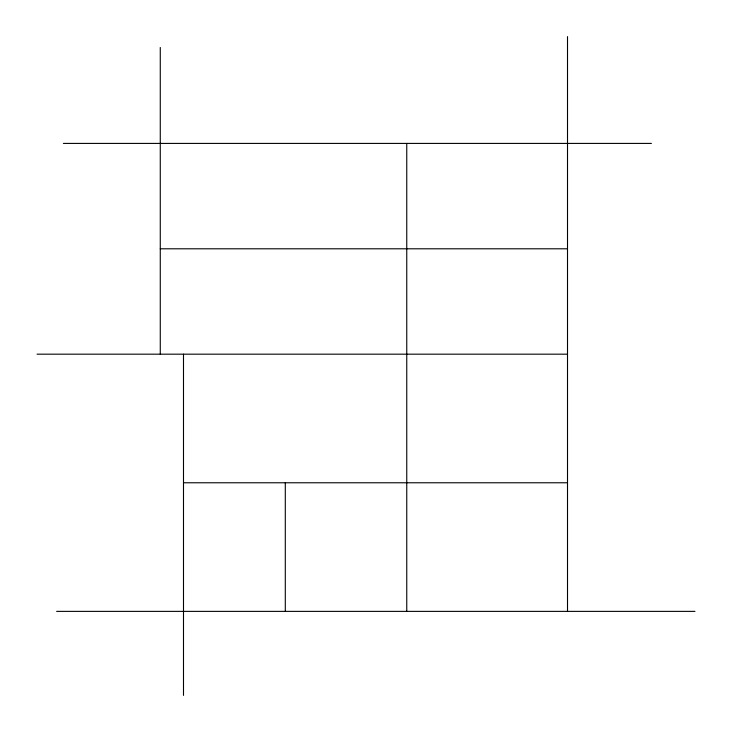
<?xml version="1.0" encoding="UTF-8"?>
<svg xmlns="http://www.w3.org/2000/svg" width="732" height="732" viewBox="0 0 732 732"><rect width="100%" height="100%" fill="white"/><g stroke="black" fill="none" stroke-linecap="round" stroke-linejoin="round"><path stroke-width="1.1" d="M63.391 143.417L651.416 143.417M160.271 248.798L567.51 248.798M37.03 354.178L567.51 354.178M183.494 482.772L567.51 482.772M56.62 611.376L694.97 611.376M567.51 36.6L567.51 611.376M406.754 143.417L406.754 611.376M285.297 482.772L285.297 611.376M183.494 354.178L183.494 695.4M160.271 47.489L160.271 354.178"/></g></svg>
